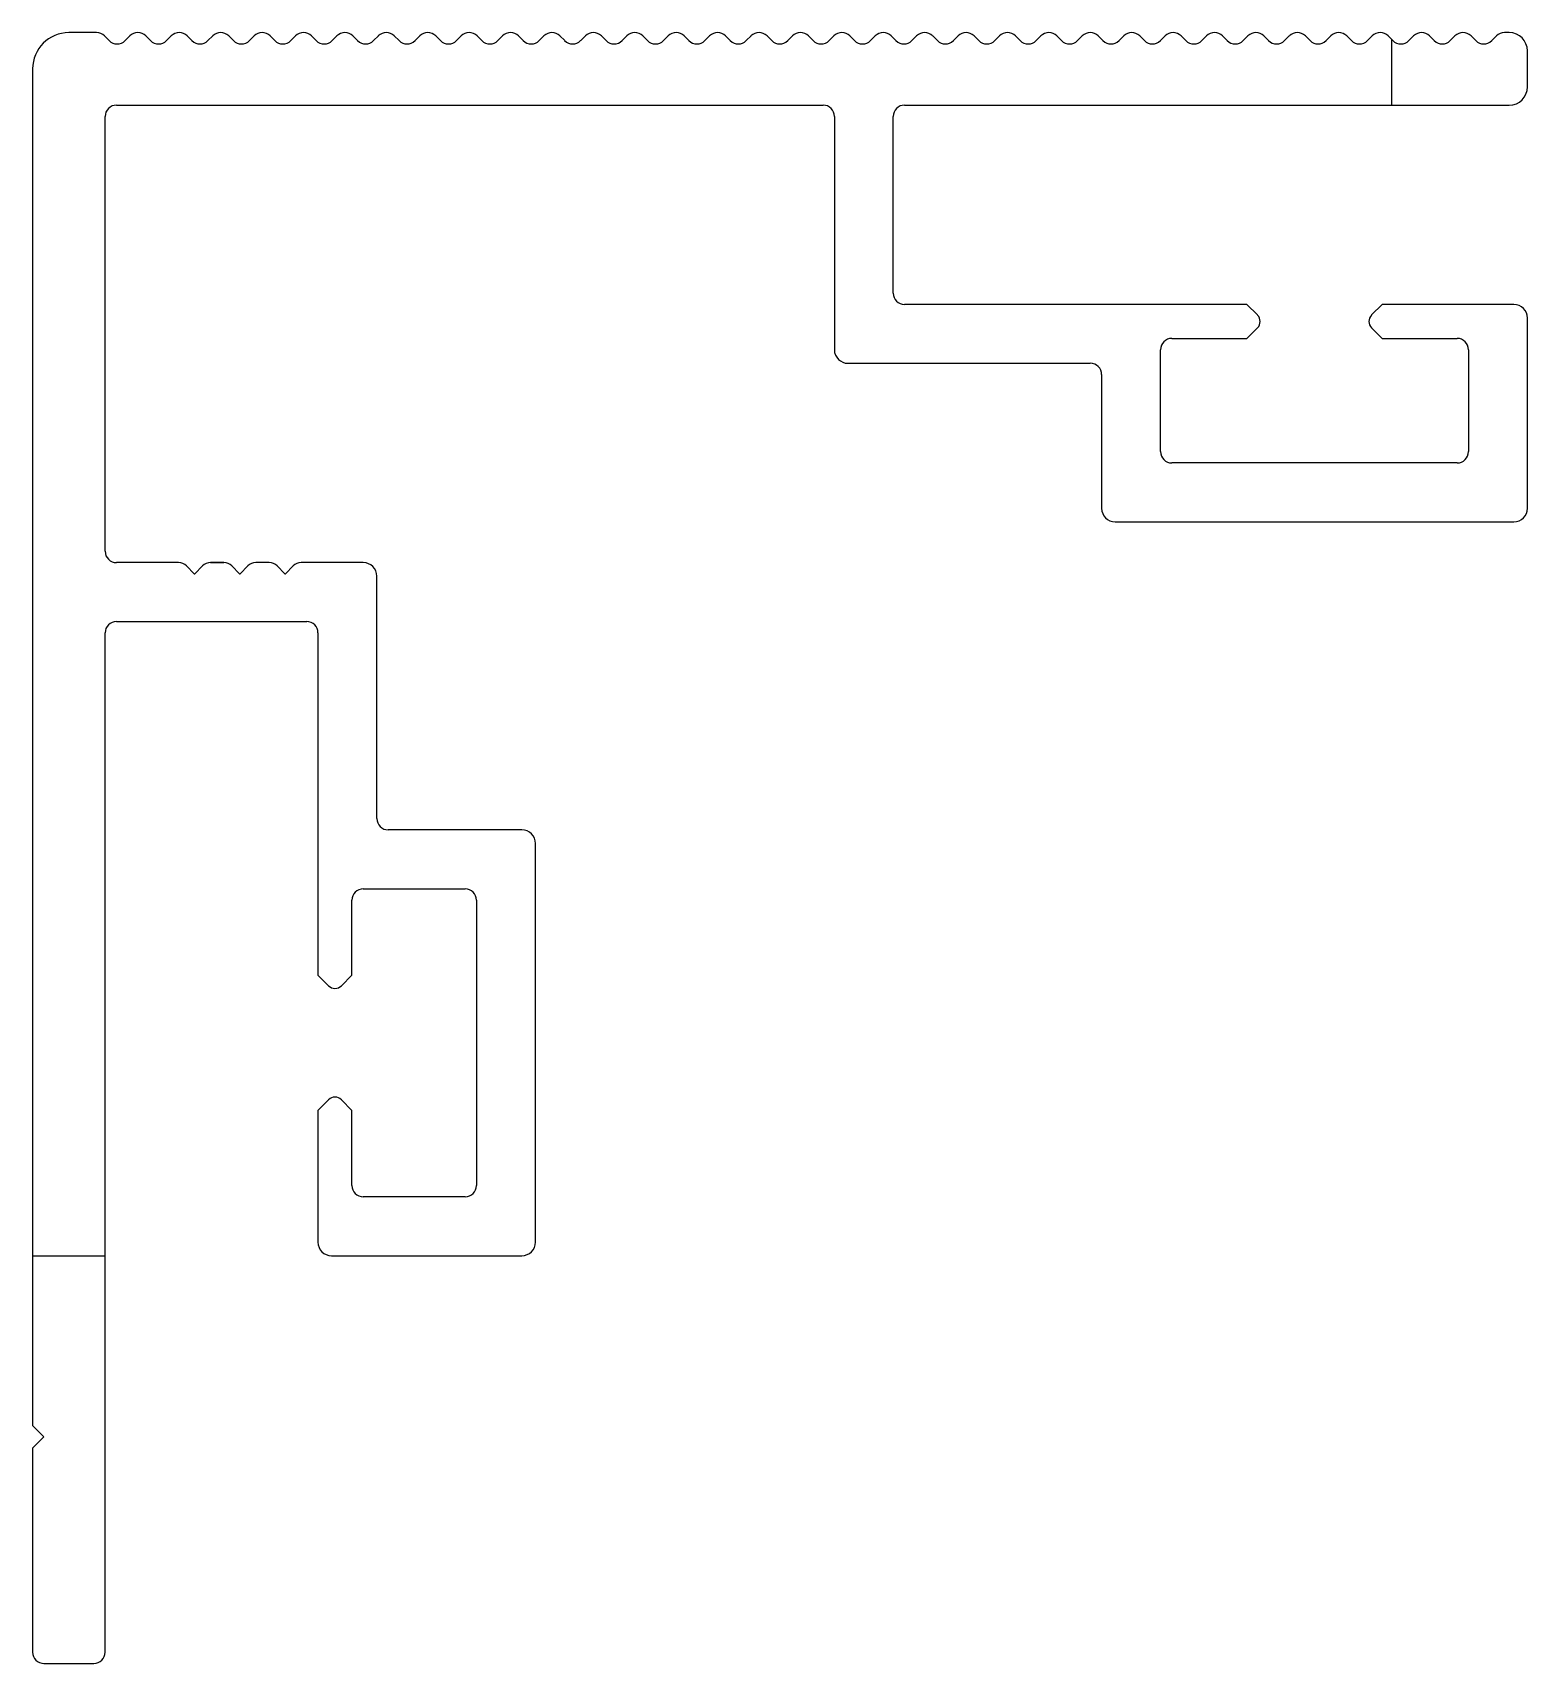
# Model space of a CAD drawing. Header units: inches. Extents: x -2.8 to 30.2, y 0.7 to 36.7.
import ezdxf

# ---------------------------------------------------------------- set-up
doc = ezdxf.new("R2010")
doc.units = ezdxf.units.IN
doc.header["$MEASUREMENT"] = 0

msp = doc.modelspace()

# ---------------------------------------------------------------- linework, layer by layer
at = {"color": 1}
for p, q in [((-1.4, 36.72), (-2.009, 36.72)), ((29.791, 36.72), (29.683, 36.72)), ((-1.12, 36.544), (-1.223, 36.647)), ((-0.663, 36.647), (-0.766, 36.544)), ((-0.206, 36.544), (-0.309, 36.647)), ((0.252, 36.647), (0.148, 36.544)), ((0.709, 36.544), (0.605, 36.647)), ((1.166, 36.647), (1.062, 36.544)), ((1.623, 36.544), (1.519, 36.647)), ((2.08, 36.647), (1.976, 36.544)), ((2.537, 36.544), (2.434, 36.647)), ((2.994, 36.647), (2.891, 36.544)), ((3.451, 36.544), (3.348, 36.647)), ((3.908, 36.647), (3.805, 36.544)), ((4.366, 36.544), (4.262, 36.647)), ((4.823, 36.647), (4.719, 36.544)), ((5.28, 36.544), (5.176, 36.647)), ((5.737, 36.647), (5.633, 36.544)), ((6.194, 36.544), (6.09, 36.647)), ((6.651, 36.647), (6.548, 36.544)), ((7.108, 36.544), (7.005, 36.647)), ((7.565, 36.647), (7.462, 36.544)), ((8.022, 36.544), (7.919, 36.647)), ((8.48, 36.647), (8.376, 36.544)), ((8.937, 36.544), (8.833, 36.647)), ((9.394, 36.647), (9.29, 36.544)), ((9.851, 36.544), (9.747, 36.647)), ((10.308, 36.647), (10.204, 36.544)), ((10.765, 36.544), (10.661, 36.647)), ((11.222, 36.647), (11.119, 36.544)), ((11.679, 36.544), (11.576, 36.647)), ((12.136, 36.647), (12.033, 36.544)), ((12.593, 36.544), (12.49, 36.647)), ((13.051, 36.647), (12.947, 36.544)), ((13.508, 36.544), (13.404, 36.647)), ((13.965, 36.647), (13.861, 36.544)), ((14.422, 36.544), (14.318, 36.647)), ((14.879, 36.647), (14.775, 36.544)), ((15.336, 36.544), (15.233, 36.647)), ((15.793, 36.647), (15.69, 36.544)), ((16.25, 36.544), (16.147, 36.647)), ((16.707, 36.647), (16.604, 36.544)), ((17.165, 36.544), (17.061, 36.647)), ((17.622, 36.647), (17.518, 36.544)), ((18.079, 36.544), (17.975, 36.647)), ((18.536, 36.647), (18.432, 36.544)), ((18.993, 36.544), (18.889, 36.647)), ((19.45, 36.647), (19.347, 36.544)), ((19.907, 36.544), (19.804, 36.647)), ((20.364, 36.647), (20.261, 36.544)), ((20.821, 36.544), (20.718, 36.647)), ((21.278, 36.647), (21.175, 36.544)), ((21.736, 36.544), (21.632, 36.647)), ((22.193, 36.647), (22.089, 36.544)), ((22.65, 36.544), (22.546, 36.647)), ((23.107, 36.647), (23.003, 36.544)), ((23.564, 36.544), (23.46, 36.647)), ((24.021, 36.647), (23.918, 36.544)), ((24.478, 36.544), (24.375, 36.647)), ((24.935, 36.647), (24.832, 36.544)), ((25.392, 36.544), (25.289, 36.647)), ((25.85, 36.647), (25.746, 36.544)), ((26.307, 36.544), (26.203, 36.647)), ((26.764, 36.647), (26.66, 36.544)), ((27.221, 36.544), (27.117, 36.647)), ((27.191, 36.574), (27.191, 35.12)), ((27.678, 36.647), (27.574, 36.544)), ((28.135, 36.544), (28.032, 36.647)), ((28.592, 36.647), (28.489, 36.544)), ((29.049, 36.544), (28.946, 36.647)), ((29.506, 36.647), (29.403, 36.544)), ((30.191, 35.52), (30.191, 36.32)), ((-2.809, 35.92), (-2.809, 5.97)), ((-0.959, 35.12), (14.641, 35.12)), ((16.441, 35.12), (29.791, 35.12)), ((-1.209, 25.27), (-1.209, 34.87)), ((14.891, 34.87), (14.891, 30.72)), ((16.191, 30.97), (16.191, 34.87)), ((14.891, 30.72), (14.891, 29.72)), ((23.998, 30.72), (16.441, 30.72)), ((24.232, 30.487), (23.998, 30.72)), ((26.983, 30.72), (26.749, 30.487)), ((29.891, 30.72), (26.983, 30.72)), ((30.191, 26.22), (30.191, 30.42)), ((22.341, 29.97), (23.998, 29.97)), ((23.998, 29.97), (24.232, 30.204)), ((26.749, 30.204), (26.983, 29.97)), ((26.983, 29.97), (28.641, 29.97)), ((22.091, 27.47), (22.091, 29.72)), ((28.891, 29.72), (28.891, 27.47)), ((15.191, 29.42), (20.541, 29.42)), ((20.791, 29.17), (20.791, 26.22)), ((28.641, 27.22), (22.341, 27.22)), ((21.091, 25.92), (29.891, 25.92)), ((0.412, 25.02), (-0.959, 25.02)), ((0.76, 24.776), (0.589, 24.947)), ((0.942, 24.947), (0.771, 24.776)), ((1.412, 25.02), (1.119, 25.02)), ((1.119, 25.02), (1.412, 25.02)), ((1.412, 25.02), (1.119, 25.02)), ((1.119, 25.02), (1.412, 25.02)), ((1.412, 25.02), (1.119, 25.02)), ((1.76, 24.776), (1.589, 24.947)), ((1.942, 24.947), (1.771, 24.776)), ((2.412, 25.02), (2.119, 25.02)), ((2.76, 24.776), (2.589, 24.947)), ((2.942, 24.947), (2.771, 24.776)), ((4.491, 25.02), (3.119, 25.02)), ((3.119, 25.02), (3.119, 25.02)), ((3.119, 25.02), (3.119, 25.02)), ((4.791, 19.37), (4.791, 24.72)), ((-1.209, 0.97), (-1.209, 23.47)), ((-0.959, 23.72), (3.241, 23.72)), ((3.491, 23.47), (3.491, 15.912)), ((6.991, 19.12), (5.041, 19.12)), ((7.991, 19.12), (6.991, 19.12)), ((8.291, 10.02), (8.291, 18.82)), ((4.491, 17.82), (6.741, 17.82)), ((4.241, 15.912), (4.241, 17.57)), ((6.991, 17.57), (6.991, 11.27)), ((3.491, 15.912), (3.724, 15.679)), ((4.007, 15.679), (4.241, 15.912)), ((3.724, 13.162), (3.491, 12.928)), ((4.241, 12.928), (4.007, 13.162)), ((3.491, 12.928), (3.491, 10.02)), ((4.241, 11.27), (4.241, 12.928)), ((6.741, 11.02), (4.491, 11.02)), ((-2.809, 9.72), (-1.209, 9.72)), ((3.791, 9.72), (7.991, 9.72)), ((-2.809, 5.97), (-2.559, 5.72)), ((-2.559, 5.72), (-2.809, 5.47)), ((-2.809, 5.47), (-2.809, 0.97)), ((-2.559, 0.72), (-1.459, 0.72))]:
    msp.add_line(p, q, dxfattribs=at)
for centre, radius, start, end in [((-2.009, 35.92), 0.8, 90, 180), ((-1.4, 36.47), 0.25, 45, 90), ((-0.486, 36.47), 0.25, 90, 135), ((-0.486, 36.47), 0.25, 45, 90), ((0.428, 36.47), 0.25, 45, 135), ((1.343, 36.47), 0.25, 45, 135), ((2.257, 36.47), 0.25, 45, 135), ((3.171, 36.47), 0.25, 45, 135), ((4.085, 36.47), 0.25, 45, 135), ((4.999, 36.47), 0.25, 45, 135), ((5.914, 36.47), 0.25, 45, 135), ((6.828, 36.47), 0.25, 45, 135), ((7.742, 36.47), 0.25, 45, 135), ((8.656, 36.47), 0.25, 45, 135), ((9.571, 36.47), 0.25, 45, 135), ((10.485, 36.47), 0.25, 45, 135), ((11.399, 36.47), 0.25, 45, 135), ((12.313, 36.47), 0.25, 45, 135), ((13.227, 36.47), 0.25, 45, 135), ((14.142, 36.47), 0.25, 45, 135), ((15.056, 36.47), 0.25, 45, 135), ((15.97, 36.47), 0.25, 45, 135), ((16.884, 36.47), 0.25, 45, 135), ((17.798, 36.47), 0.25, 45, 135), ((18.713, 36.47), 0.25, 45, 135), ((19.627, 36.47), 0.25, 45, 135), ((20.541, 36.47), 0.25, 45, 135), ((21.455, 36.47), 0.25, 45, 135), ((22.369, 36.47), 0.25, 45, 135), ((23.284, 36.47), 0.25, 45, 135), ((24.198, 36.47), 0.25, 45, 135), ((25.112, 36.47), 0.25, 45, 135), ((26.026, 36.47), 0.25, 45, 135), ((26.941, 36.47), 0.25, 45, 135), ((27.855, 36.47), 0.25, 45, 135), ((28.769, 36.47), 0.25, 45, 135), ((29.683, 36.47), 0.25, 90, 135), ((29.791, 36.32), 0.4, 0, 90), ((-0.943, 36.72), 0.25, 225, 315), ((-0.029, 36.72), 0.25, 225, 315), ((0.885, 36.72), 0.25, 225, 315), ((1.8, 36.72), 0.25, 225, 270), ((1.8, 36.72), 0.25, 270, 315), ((2.714, 36.72), 0.25, 225, 315), ((3.628, 36.72), 0.25, 225, 315), ((4.542, 36.72), 0.25, 225, 315), ((5.457, 36.72), 0.25, 225, 315), ((6.371, 36.72), 0.25, 225, 270), ((6.371, 36.72), 0.25, 270, 315), ((7.285, 36.72), 0.25, 225, 315), ((8.199, 36.72), 0.25, 225, 315), ((9.113, 36.72), 0.25, 225, 315), ((10.028, 36.72), 0.25, 225, 315), ((10.942, 36.72), 0.25, 225, 270), ((10.942, 36.72), 0.25, 270, 315), ((11.856, 36.72), 0.25, 225, 315), ((12.77, 36.72), 0.25, 225, 315), ((13.684, 36.72), 0.25, 225, 315), ((14.599, 36.72), 0.25, 225, 315), ((15.513, 36.72), 0.25, 225, 270), ((15.513, 36.72), 0.25, 270, 315), ((16.427, 36.72), 0.25, 225, 315), ((17.341, 36.72), 0.25, 225, 315), ((18.256, 36.72), 0.25, 225, 315), ((19.17, 36.72), 0.25, 225, 315), ((20.084, 36.72), 0.25, 225, 270), ((20.084, 36.72), 0.25, 270, 315), ((20.998, 36.72), 0.25, 225, 315), ((21.912, 36.72), 0.25, 225, 315), ((22.827, 36.72), 0.25, 225, 315), ((23.741, 36.72), 0.25, 225, 315), ((24.655, 36.72), 0.25, 225, 270), ((24.655, 36.72), 0.25, 270, 315), ((25.569, 36.72), 0.25, 225, 315), ((26.483, 36.72), 0.25, 225, 315), ((27.398, 36.72), 0.25, 225, 270), ((27.398, 36.72), 0.25, 270, 315), ((28.312, 36.72), 0.25, 225, 315), ((29.226, 36.72), 0.25, 225, 315), ((29.791, 35.52), 0.4, 270, 360), ((-0.959, 34.87), 0.25, 90, 180), ((14.641, 34.87), 0.25, 0, 90), ((16.441, 34.87), 0.25, 90, 180), ((16.441, 30.97), 0.25, 180, 270), ((29.891, 30.42), 0.3, 360, 90), ((24.091, 30.345), 0.2, 315, 45), ((26.891, 30.345), 0.2, 135, 225), ((22.341, 29.72), 0.25, 90, 180), ((28.641, 29.72), 0.25, 0, 90), ((15.191, 29.72), 0.3, 180, 270), ((20.541, 29.17), 0.25, 0, 90), ((22.341, 27.47), 0.25, 180, 270), ((28.641, 27.47), 0.25, 270, 0), ((21.091, 26.22), 0.3, 180, 270), ((29.891, 26.22), 0.3, 270, 360), ((-0.959, 25.27), 0.25, 180, 270), ((0.412, 24.77), 0.25, 45, 90), ((1.119, 24.77), 0.25, 90, 135), ((1.412, 24.77), 0.25, 45, 90), ((2.119, 24.77), 0.25, 90, 135), ((2.412, 24.77), 0.25, 45, 90), ((3.119, 24.77), 0.25, 90, 135), ((4.491, 24.72), 0.3, 360, 90), ((0.766, 24.782), 0.008, 225, 315), ((1.766, 24.782), 0.008, 225, 315), ((2.765, 24.782), 0.008, 225, 315), ((-0.959, 23.47), 0.25, 90, 180), ((3.241, 23.47), 0.25, 0, 90), ((5.041, 19.37), 0.25, 180, 270), ((7.991, 18.82), 0.3, 360, 90), ((4.491, 17.57), 0.25, 90, 180), ((6.741, 17.57), 0.25, 0, 90), ((3.866, 15.82), 0.2, 225, 315), ((3.866, 13.02), 0.2, 45, 135), ((4.491, 11.27), 0.25, 180, 270), ((6.741, 11.27), 0.25, 270, 0), ((3.791, 10.02), 0.3, 180, 270), ((7.991, 10.02), 0.3, 270, 0), ((-2.559, 0.97), 0.25, 180, 270), ((-1.459, 0.97), 0.25, 270, 0)]:
    msp.add_arc(centre, radius, start, end, dxfattribs=at)

doc.saveas('drawing.dxf')
